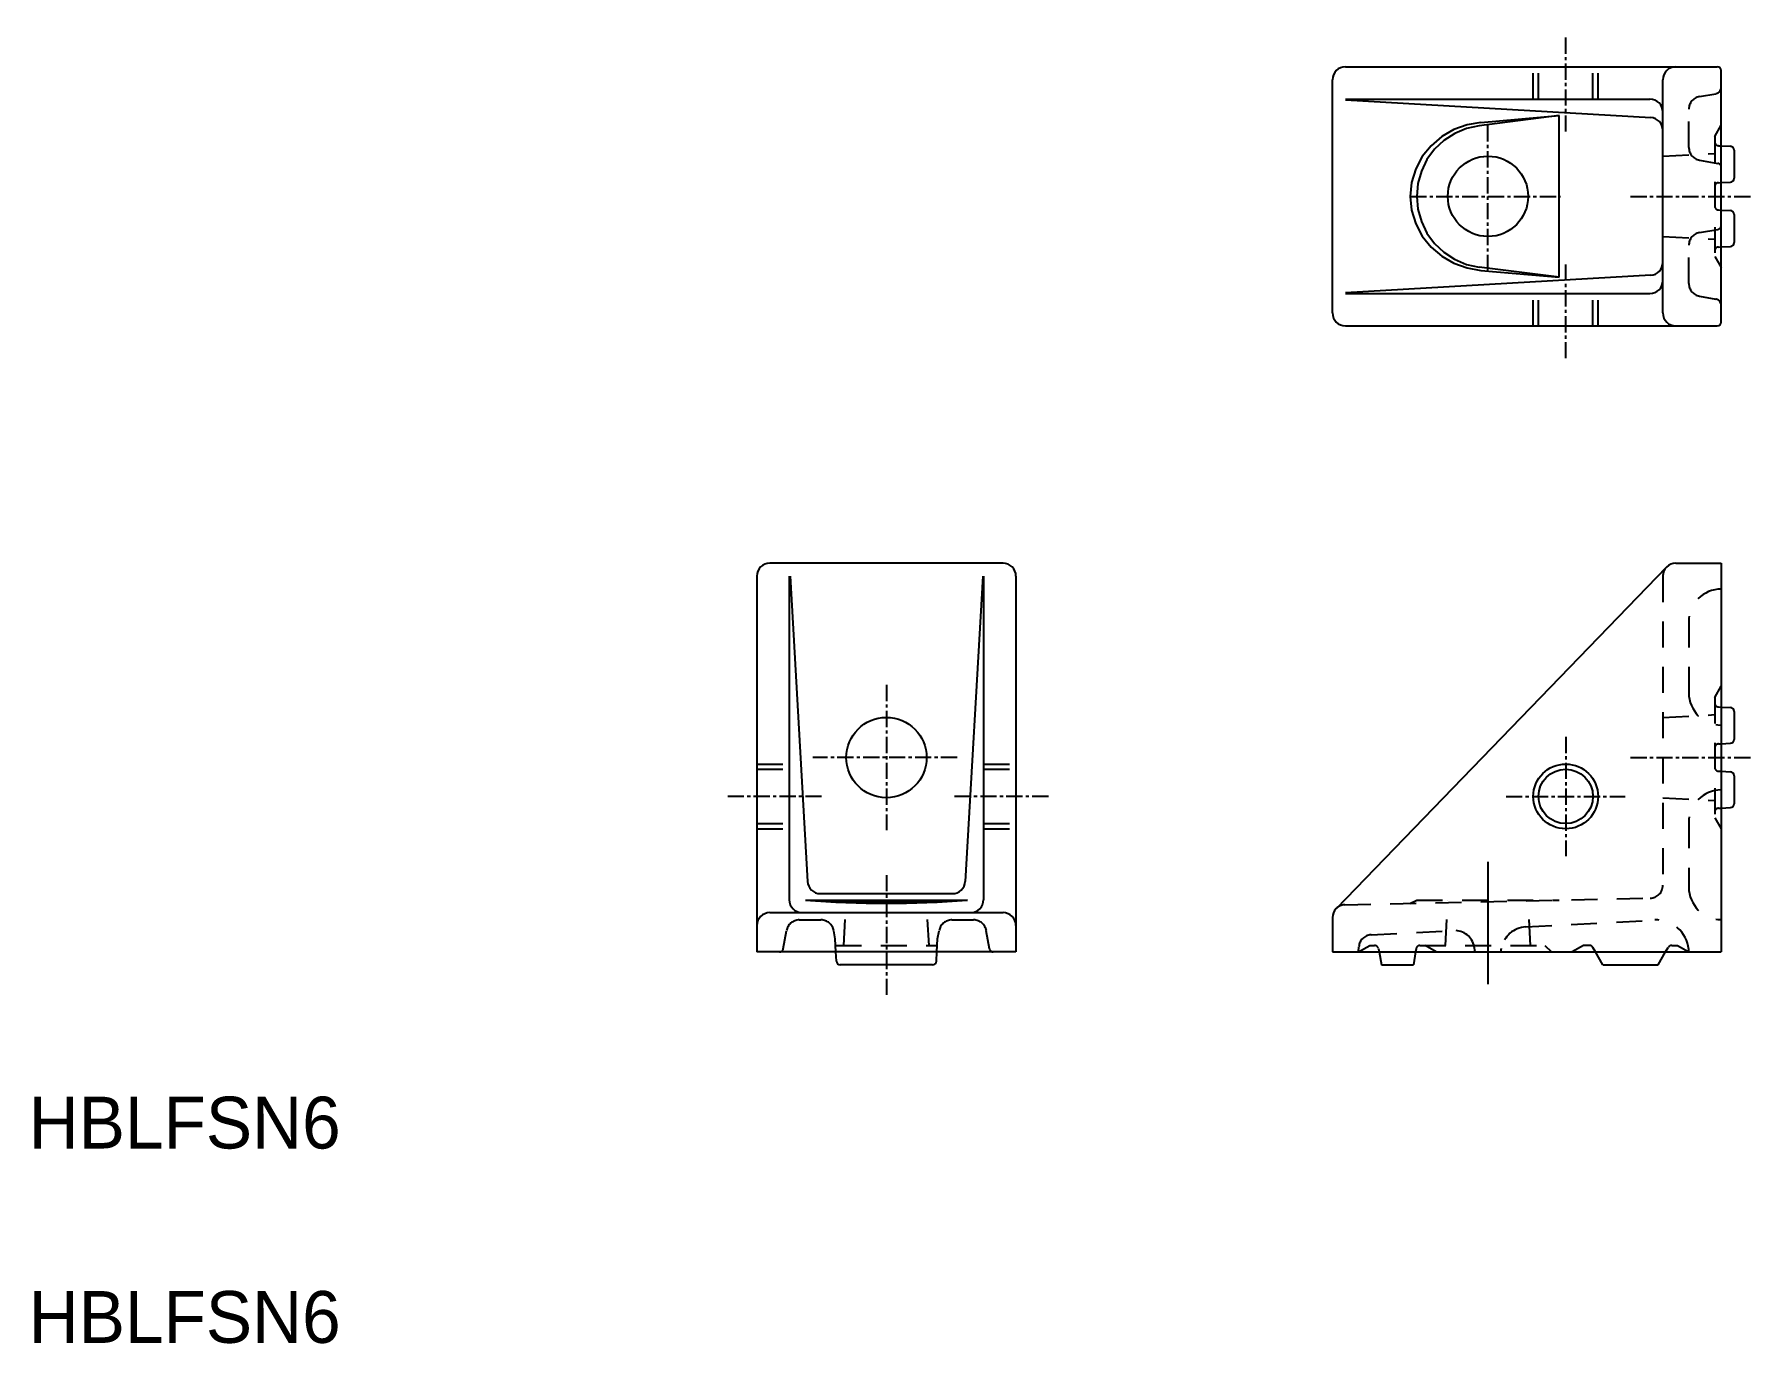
# Model space of a CAD drawing. Extents: x 0 to 133, y 0 to 101.
import ezdxf

# ---------------------------------------------------------------- set-up
doc = ezdxf.new("R2010")
doc.units = 0
doc.linetypes.add('CENTER', pattern=[2, 1.25, -0.25, 0.25, -0.25])
doc.linetypes.add('DASHED', pattern=[3.5, 2, -1.5])
doc.layers.get('0').update_dxf_attribs({"linetype": 'CONTINUOUS'})
doc.layers.add('CENTER', color=1, linetype='CENTER')

msp = doc.modelspace()

# ---------------------------------------------------------------- linework, layer by layer
at = {"color": 7, "linetype": 'CONTINUOUS'}
for p, q in [((101.63, 98.48), (130.33, 98.48)), ((100.63, 79.48), (100.63, 97.48)), ((126.13, 79.48), (126.13, 97.48)), ((130.63, 78.78), (130.63, 98.18)), ((101.63, 95.98), (125.13, 95.98)), ((101.63, 95.92), (125.19, 94.56)), ((118.13, 94.72), (111.94, 93.93)), ((112.08, 94.19), (118.13, 94.72)), ((118.13, 82.23), (118.13, 94.72)), ((109.06, 93.09), (108.24, 92.39)), ((110, 93.64), (109.06, 93.09)), ((110.06, 93.34), (109.23, 92.8)), ((111.02, 94.01), (110, 93.64)), ((110.97, 93.72), (110.06, 93.34)), ((111.94, 93.93), (110.97, 93.72)), ((112.09, 94.19), (111.02, 94.01)), ((108.24, 92.39), (107.56, 91.55)), ((108.51, 92.11), (107.92, 91.31)), ((109.23, 92.8), (108.51, 92.11)), ((130.63, 92.38), (131.35, 92.34)), ((131.63, 92.04), (131.63, 89.87)), ((107.05, 90.59), (106.73, 89.55)), ((107.56, 91.55), (107.05, 90.59)), ((107.49, 90.42), (107.22, 89.46)), ((107.92, 91.31), (107.49, 90.42)), ((106.73, 89.55), (106.63, 88.48)), ((107.22, 89.46), (107.13, 88.48)), ((130.63, 89.54), (131.35, 89.58)), ((106.63, 88.48), (106.73, 87.4)), ((107.13, 88.48), (107.22, 87.49)), ((106.73, 87.4), (107.05, 86.36)), ((107.05, 86.36), (107.56, 85.41)), ((107.22, 87.49), (107.49, 86.54)), ((107.49, 86.54), (107.92, 85.64)), ((130.63, 87.42), (131.35, 87.38)), ((131.63, 87.08), (131.63, 84.91)), ((107.56, 85.41), (108.24, 84.56)), ((107.92, 85.64), (108.5, 84.84)), ((108.24, 84.56), (109.06, 83.86)), ((108.5, 84.84), (109.22, 84.16)), ((109.06, 83.86), (110, 83.32)), ((109.22, 84.16), (110.05, 83.62)), ((110.05, 83.62), (110.97, 83.23)), ((130.63, 84.58), (131.35, 84.62)), ((125.19, 82.39), (101.63, 81.04)), ((110, 83.32), (111.02, 82.95)), ((110.97, 83.23), (111.94, 83.02)), ((111.02, 82.95), (112.09, 82.76)), ((118.13, 82.23), (111.94, 83.02)), ((112.08, 82.76), (118.13, 82.23)), ((101.63, 80.98), (125.13, 80.98)), ((101.63, 78.48), (130.33, 78.48)), ((75.2, 60.17), (57.2, 60.17)), ((126.41, 59.86), (100.91, 33.5)), ((127.13, 60.17), (130.63, 60.17)), ((130.63, 60.17), (130.63, 30.17)), ((56.2, 59.17), (56.2, 30.17)), ((58.7, 59.17), (58.7, 34.2)), ((58.76, 59.17), (60.12, 35.61)), ((73.64, 59.17), (72.28, 35.61)), ((73.7, 59.17), (73.7, 34.2)), ((76.2, 59.17), (76.2, 30.17)), ((130.63, 49.07), (131.35, 49.03)), ((131.63, 48.73), (131.63, 46.57)), ((130.63, 46.23), (131.35, 46.27)), ((130.63, 44.11), (131.35, 44.07)), ((131.63, 43.77), (131.63, 41.61)), ((130.63, 41.27), (131.35, 41.31)), ((61.11, 34.67), (71.29, 34.67)), ((57.2, 33.2), (75.2, 33.2)), ((59.95, 34.17), (72.45, 34.17)), ((59.95, 34.17), (60.74, 34.11)), ((60.74, 34.11), (61.42, 34.1)), ((61.42, 34.1), (62.11, 34.09)), ((62.11, 34.09), (62.79, 34.08)), ((62.79, 34.08), (63.47, 34.08)), ((63.47, 34.08), (64.15, 34.08)), ((64.15, 34.08), (64.83, 34.07)), ((64.83, 34.07), (65.52, 34.07)), ((65.52, 34.07), (66.2, 34.07)), ((66.2, 34.07), (66.88, 34.07)), ((66.88, 34.07), (67.56, 34.07)), ((67.56, 34.07), (68.24, 34.08)), ((68.24, 34.08), (68.93, 34.08)), ((68.93, 34.08), (69.61, 34.08)), ((69.61, 34.08), (70.29, 34.09)), ((70.29, 34.09), (70.97, 34.1)), ((70.97, 34.1), (71.66, 34.11)), ((72.45, 34.17), (71.66, 34.11)), ((100.63, 32.82), (100.63, 30.17)), ((76.2, 30.17), (56.2, 30.17)), ((62.34, 29.45), (62.3, 30.17)), ((70.06, 29.45), (70.1, 30.17)), ((100.63, 30.17), (130.63, 30.17)), ((104.22, 30.17), (104.4, 29.17)), ((107.04, 30.17), (106.87, 29.17)), ((121.5, 29.17), (120.92, 30.17)), ((125.77, 29.17), (126.34, 30.17)), ((69.76, 29.17), (62.64, 29.17)), ((104.4, 29.17), (106.87, 29.17)), ((121.5, 29.17), (125.77, 29.17))]:
    msp.add_line(p, q, dxfattribs=at)
at = {"color": 3, "linetype": 'DASHED'}
for p, q in [((116.13, 95.98), (116.13, 98.48)), ((116.53, 95.98), (116.53, 98.48)), ((120.73, 95.98), (120.73, 98.48)), ((121.13, 95.98), (121.13, 98.48)), ((128.96, 96.18), (130.22, 96.4)), ((128.13, 92.26), (128.13, 95.2)), ((130.13, 93.11), (130.63, 93.98)), ((130.13, 93.11), (130.13, 83.84)), ((126.13, 91.58), (130.13, 91.79)), ((130.42, 92.39), (130.63, 92.38)), ((128.96, 91.27), (130.38, 91.02)), ((130.42, 89.53), (130.63, 89.54)), ((130.42, 87.43), (130.63, 87.42)), ((126.13, 85.38), (130.13, 85.17)), ((128.96, 85.68), (130.38, 85.93)), ((128.13, 81.76), (128.13, 84.7)), ((130.13, 83.84), (130.63, 82.98)), ((130.42, 84.57), (130.63, 84.58)), ((116.13, 78.48), (116.13, 80.98)), ((116.53, 78.48), (116.53, 80.98)), ((120.73, 78.48), (120.73, 80.98)), ((121.13, 78.48), (121.13, 80.98)), ((128.96, 80.77), (130.22, 80.55)), ((126.13, 59.17), (126.13, 35.32)), ((128.13, 55.67), (128.13, 50.17)), ((130.13, 49.8), (130.63, 50.67)), ((130.13, 49.8), (130.13, 40.53)), ((126.13, 48.27), (130.13, 48.48)), ((130.42, 49.08), (130.63, 49.07)), ((130.42, 46.22), (130.63, 46.23)), ((56.2, 44.67), (58.7, 44.67)), ((56.2, 44.27), (58.7, 44.27)), ((73.7, 44.67), (76.2, 44.67)), ((73.7, 44.27), (76.2, 44.27)), ((130.42, 44.12), (130.63, 44.11)), ((126.13, 42.07), (130.13, 41.86)), ((130.42, 41.26), (130.63, 41.27)), ((56.2, 40.07), (58.7, 40.07)), ((73.7, 40.07), (76.2, 40.07)), ((128.13, 40.17), (128.13, 35.17)), ((130.13, 40.53), (130.63, 39.67)), ((56.2, 39.67), (58.7, 39.67)), ((73.7, 39.67), (76.2, 39.67)), ((62.91, 30.67), (63.1, 34.17)), ((69.49, 30.67), (69.3, 34.17)), ((101.58, 33.81), (125.15, 34.32)), ((106.59, 33.92), (107.13, 34.17)), ((107.13, 34.17), (118.13, 34.17)), ((109.35, 30.67), (109.53, 34.17)), ((115.92, 30.67), (115.74, 34.17)), ((59.47, 32.64), (61.15, 32.64)), ((71.25, 32.64), (72.93, 32.64)), ((115.55, 32.11), (125.49, 32.63)), ((58.24, 30.42), (58.49, 31.81)), ((62.25, 31.17), (62.13, 31.81)), ((62.3, 30.17), (62.25, 31.17)), ((62.27, 30.67), (70.13, 30.67)), ((70.1, 30.17), (70.15, 31.17)), ((70.15, 31.17), (70.27, 31.81)), ((74.16, 30.42), (73.91, 31.81)), ((102.63, 30.17), (103.5, 30.67)), ((102.63, 30.17), (102.67, 30.57)), ((103.5, 30.67), (103.88, 30.67)), ((103.61, 31.49), (110, 31.82)), ((107.38, 30.67), (117.03, 30.67)), ((108.63, 30.17), (107.77, 30.67)), ((108.63, 30.17), (107.77, 30.67)), ((111.63, 30.17), (111.56, 30.58)), ((117.03, 30.67), (117.53, 30.17)), ((120, 30.67), (119.13, 30.17)), ((120.46, 30.67), (120, 30.67)), ((126.81, 30.67), (127.27, 30.67)), ((127.27, 30.67), (128.13, 30.17)), ((104.18, 30.42), (104.22, 30.17)), ((107.09, 30.42), (107.04, 30.17)), ((113.63, 30.17), (113.68, 30.46)), ((120.92, 30.17), (120.72, 30.52)), ((126.34, 30.17), (126.55, 30.52)), ((128.13, 30.17), (128.12, 30.35))]:
    msp.add_line(p, q, dxfattribs=at)
at = {"color": 7, "linetype": 'CONTINUOUS'}
for centre, radius in [((112.63, 88.48), 3.1), ((66.2, 45.17), 3.1), ((118.63, 42.17), 2.1)]:
    msp.add_circle(centre, radius, dxfattribs=at)
at = {"color": 3, "linetype": 'CONTINUOUS'}
msp.add_circle((118.63, 42.17), 2.5, dxfattribs=at)
at = {"color": 7, "linetype": 'CONTINUOUS'}
for centre, radius, start, end in [((101.63, 97.48), 1, 90, 180), ((127.13, 97.48), 1, 90, 180), ((125.13, 94.98), 1, 0, 90), ((125.13, 93.56), 1, 0, 86.7007), ((131.33, 92.04), 0.3, 0, 87), ((131.33, 89.87), 0.3, 273, 0), ((131.33, 87.08), 0.3, 0, 87), ((131.33, 84.91), 0.3, 273, 0), ((125.13, 83.39), 1, 273.2993, 0), ((125.13, 81.98), 1, 270, 0), ((101.63, 79.48), 1, 180, 270), ((127.13, 79.48), 1, 180, 270), ((57.2, 59.17), 1, 90, 180), ((75.2, 59.17), 1, 0, 90), ((127.13, 59.17), 1, 90, 136.4082), ((131.33, 48.73), 0.3, 0, 87), ((131.33, 46.57), 0.3, 273, 0), ((131.33, 43.77), 0.3, 0, 87), ((131.33, 41.61), 0.3, 273, 0), ((61.11, 35.67), 1, 183.2993, 270), ((71.29, 35.67), 1, 270, 356.7007), ((57.2, 32.2), 1, 90, 180), ((59.7, 34.2), 1, 180, 270), ((72.7, 34.2), 1, 270, 0), ((75.2, 32.2), 1, 0, 90), ((101.63, 32.82), 1, 136.4082, 180), ((62.64, 29.47), 0.3, 183, 270), ((69.76, 29.47), 0.3, 270, 357)]:
    msp.add_arc(centre, radius, start, end, dxfattribs=at)
for centre, radius, start, end in [((130.33, 98.18), 0.3, 0, 90), ((130.33, 78.78), 0.3, 270, 0), ((66.2, 113.03), 79.11, 265.4718, 274.5282)]:
    msp.add_arc(centre, radius, start, end)
at = {"color": 3, "linetype": 'DASHED'}
for centre, radius, start, end in [((130.13, 96.9), 0.5, 280, 0), ((129.13, 95.2), 1, 100, 180), ((129.13, 92.26), 1, 180, 260), ((130.43, 92.69), 0.3, 180, 266.9999), ((130.33, 90.73), 0.3, 0, 80), ((130.43, 89.23), 0.3, 93, 180), ((130.43, 87.73), 0.3, 180, 266.9999), ((129.13, 84.7), 1, 100, 180), ((130.33, 86.23), 0.3, 280, 0), ((130.43, 84.27), 0.3, 93, 180), ((129.13, 81.76), 1, 180, 260), ((130.13, 80.06), 0.5, 0, 80), ((127.13, 59.17), 1, 136.4082, 180), ((130.63, 55.67), 2.5, 90, 180), ((130.63, 50.17), 2.5, 180, 270), ((130.43, 49.38), 0.3, 180, 266.9999), ((130.43, 45.92), 0.3, 93, 180), ((130.43, 44.42), 0.3, 180, 266.9999), ((130.63, 40.17), 2.5, 90, 180), ((130.43, 40.96), 0.3, 93, 180), ((125.13, 35.32), 1, 271.2257, 0), ((130.63, 35.17), 2.5, 180, 270), ((101.63, 32.82), 1, 93, 136.4082), ((59.47, 31.64), 1, 90, 170), ((61.15, 31.64), 1, 10, 90), ((71.25, 31.64), 1, 90, 170), ((72.93, 31.64), 1, 10, 90), ((115.65, 30.11), 2, 93, 170), ((125.63, 30.14), 2.5, 5, 93), ((103.66, 30.49), 1, 93, 175), ((103.88, 30.37), 0.3, 10, 90), ((107.38, 30.37), 0.3, 90, 170), ((110.08, 30.32), 1.5, 10, 93), ((120.46, 30.37), 0.3, 30, 90), ((126.81, 30.37), 0.3, 90, 150), ((57.95, 30.47), 0.3, 270, 350), ((74.45, 30.47), 0.3, 190, 270)]:
    msp.add_arc(centre, radius, start, end, dxfattribs=at)
at = {"layer": 'CENTER', "color": 1, "linetype": 'CENTER'}
for p, q in [((118.63, 93.48), (118.63, 100.98)), ((112.63, 82.71), (112.63, 94.24)), ((106.63, 88.48), (118.23, 88.48)), ((123.63, 88.48), (133.13, 88.48)), ((118.63, 75.98), (118.63, 83.48)), ((66.2, 50.77), (66.2, 39.57)), ((118.63, 46.77), (118.63, 37.57)), ((71.66, 45.17), (60.53, 45.17)), ((123.63, 45.17), (133.13, 45.17)), ((61.2, 42.17), (53.7, 42.17)), ((78.7, 42.17), (71.2, 42.17)), ((114.03, 42.17), (123.23, 42.17))]:
    msp.add_line(p, q, dxfattribs=at)
at = {"layer": 'CENTER', "linetype": 'CENTER'}
msp.add_line((66.2, 36.1), (66.2, 26.67), dxfattribs=at)
at = {"layer": 'CENTER', "color": 1, "linetype": 'CONTINUOUS'}
msp.add_line((112.63, 37.13), (112.63, 27.67), dxfattribs=at)

# ---------------------------------------------------------------- texts
for p in [(0, 15), (0, 0)]:
    msp.add_text('HBLFSN6', height=4).set_placement(p)

doc.saveas('drawing.dxf')
